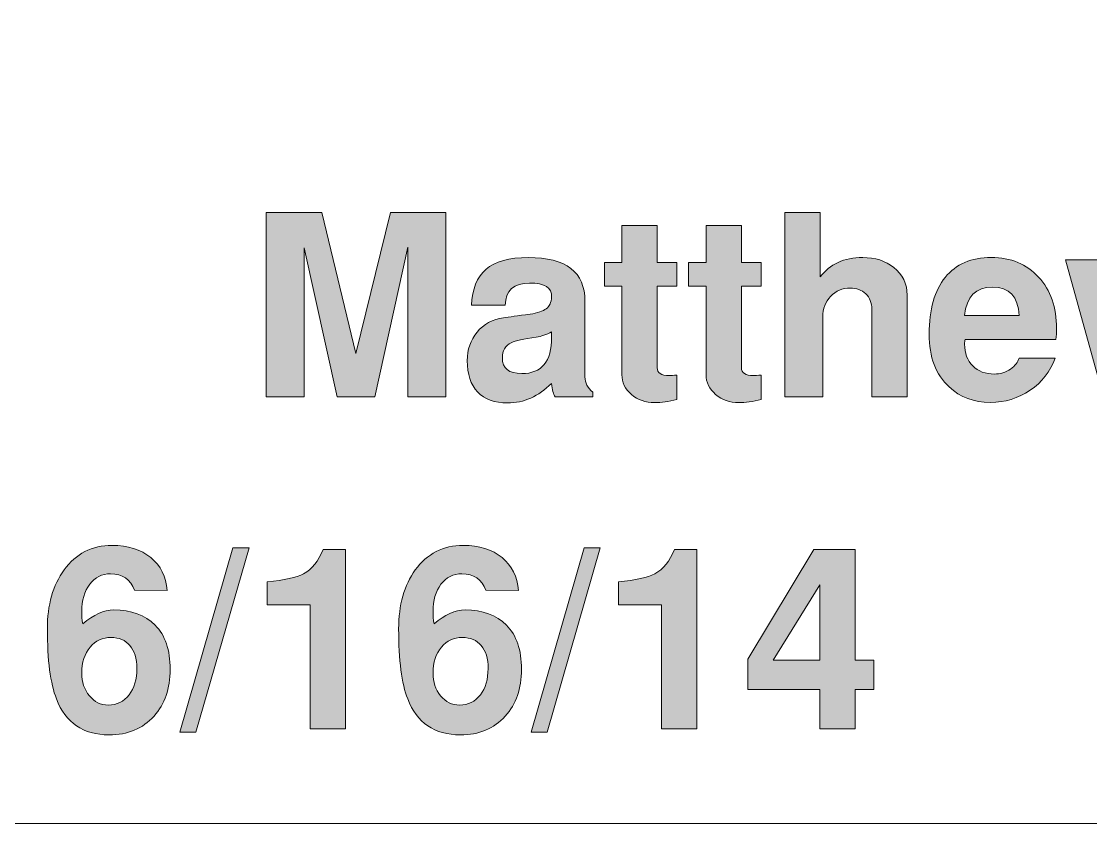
# Model space of a CAD drawing. Header units: inches. Extents: x 0.74 to 7.95, y -5.44 to -0.45.
# Drawn here: x 1.775 to 2.48, y -4.889 to -4.36 of the extents above; entities that cross this region are included whole.
import ezdxf

# ---------------------------------------------------------------- set-up
doc = ezdxf.new("R2010")
doc.units = ezdxf.units.IN
doc.header["$MEASUREMENT"] = 0
doc.layers.add('Layer 1', color=7, linetype='Continuous')

# ---------------------------------------------------------------- blocks, each defined once
blk = doc.blocks.new('block 26')
at = {"layer": 'Layer 1', "true_color": 0xed1f24}
h = blk.add_hatch(color=240, dxfattribs=at)
h.dxf.hatch_style = 2
h.paths.add_polyline_path([(2.0546, -4.60773), (2.0296, -4.60773), (2.0296, -4.50907), (2.00793, -4.60773), (1.98293, -4.60773), (1.96126, -4.50957), (1.96126, -4.60773), (1.93627, -4.60773), (1.93627, -4.48623), (1.97285, -4.48623), (1.99542, -4.57925), (2.01824, -4.48623), (2.0546, -4.48623)])
h = blk.add_hatch(color=240, dxfattribs=at)
h.dxf.hatch_style = 2
edge = h.paths.add_edge_path()
edge.add_spline(control_points=[(2.35893, -4.60773), (2.35893, -4.60773), (2.33559, -4.60773), (2.33559, -4.60773), (2.33559, -4.60773), (2.33559, -4.5501), (2.33559, -4.5501), (2.33559, -4.54576), (2.33426, -4.54233), (2.3316, -4.53983), (2.32893, -4.53732), (2.32553, -4.53606), (2.32142, -4.53606), (2.3162, -4.53606), (2.31187, -4.53788), (2.30843, -4.5415), (2.30499, -4.54512), (2.30326, -4.54966), (2.30326, -4.55511), (2.30326, -4.55511), (2.30326, -4.60773), (2.30326, -4.60773), (2.30326, -4.60773), (2.27826, -4.60773), (2.27826, -4.60773), (2.27826, -4.60773), (2.27826, -4.48623), (2.27826, -4.48623), (2.27826, -4.48623), (2.3016, -4.48623), (2.3016, -4.48623), (2.3016, -4.48623), (2.3016, -4.52873), (2.3016, -4.52873), (2.30793, -4.52018), (2.31726, -4.5159), (2.3296, -4.5159), (2.3377, -4.5159), (2.34454, -4.51807), (2.3501, -4.5224), (2.35598, -4.52707), (2.35893, -4.53318), (2.35893, -4.54073), (2.35893, -4.54073), (2.35893, -4.60773), (2.35893, -4.60773)], knot_values=[0, 0, 0, 0, 1, 1, 1, 2, 2, 2, 3, 3, 3, 4, 4, 4, 5, 5, 5, 6, 6, 6, 7, 7, 7, 8, 8, 8, 9, 9, 9, 10, 10, 10, 11, 11, 11, 12, 12, 12, 13, 13, 13, 14, 14, 14, 15, 15, 15, 15], degree=3, periodic=1)
h = blk.add_hatch(color=240, dxfattribs=at)
h.dxf.hatch_style = 2
edge = h.paths.add_edge_path()
edge.add_spline(control_points=[(2.2071, -4.60956), (2.20165, -4.6109), (2.19671, -4.61157), (2.19227, -4.61157), (2.18637, -4.61157), (2.18132, -4.60976), (2.1771, -4.60615), (2.17287, -4.60254), (2.17076, -4.59823), (2.17076, -4.59323), (2.17076, -4.59323), (2.17076, -4.53474), (2.17076, -4.53474), (2.17076, -4.53474), (2.15927, -4.53474), (2.15927, -4.53474), (2.15927, -4.53474), (2.15927, -4.51923), (2.15927, -4.51923), (2.15927, -4.51923), (2.17076, -4.51923), (2.17076, -4.51923), (2.17076, -4.51923), (2.17076, -4.49473), (2.17076, -4.49473), (2.17076, -4.49473), (2.1941, -4.49473), (2.1941, -4.49473), (2.1941, -4.49473), (2.1941, -4.51923), (2.1941, -4.51923), (2.1941, -4.51923), (2.2071, -4.51923), (2.2071, -4.51923), (2.2071, -4.51923), (2.2071, -4.53474), (2.2071, -4.53474), (2.2071, -4.53474), (2.1941, -4.53474), (2.1941, -4.53474), (2.1941, -4.53474), (2.1941, -4.58857), (2.1941, -4.58857), (2.1941, -4.59201), (2.19671, -4.59374), (2.20193, -4.59374), (2.20315, -4.59362), (2.20487, -4.59351), (2.2071, -4.5934), (2.2071, -4.5934), (2.2071, -4.60956), (2.2071, -4.60956)], knot_values=[0, 0, 0, 0, 1, 1, 1, 2, 2, 2, 3, 3, 3, 4, 4, 4, 5, 5, 5, 6, 6, 6, 7, 7, 7, 8, 8, 8, 9, 9, 9, 10, 10, 10, 11, 11, 11, 12, 12, 12, 13, 13, 13, 14, 14, 14, 15, 15, 15, 16, 16, 16, 17, 17, 17, 17], degree=3, periodic=1)
h = blk.add_hatch(color=240, dxfattribs=at)
h.dxf.hatch_style = 2
edge = h.paths.add_edge_path()
edge.add_spline(control_points=[(2.2626, -4.60956), (2.25715, -4.6109), (2.25221, -4.61157), (2.24777, -4.61157), (2.24188, -4.61157), (2.23682, -4.60976), (2.2326, -4.60615), (2.22837, -4.60254), (2.22626, -4.59823), (2.22626, -4.59323), (2.22626, -4.59323), (2.22626, -4.53474), (2.22626, -4.53474), (2.22626, -4.53474), (2.21477, -4.53474), (2.21477, -4.53474), (2.21477, -4.53474), (2.21477, -4.51923), (2.21477, -4.51923), (2.21477, -4.51923), (2.22626, -4.51923), (2.22626, -4.51923), (2.22626, -4.51923), (2.22626, -4.49473), (2.22626, -4.49473), (2.22626, -4.49473), (2.2496, -4.49473), (2.2496, -4.49473), (2.2496, -4.49473), (2.2496, -4.51923), (2.2496, -4.51923), (2.2496, -4.51923), (2.2626, -4.51923), (2.2626, -4.51923), (2.2626, -4.51923), (2.2626, -4.53474), (2.2626, -4.53474), (2.2626, -4.53474), (2.2496, -4.53474), (2.2496, -4.53474), (2.2496, -4.53474), (2.2496, -4.58857), (2.2496, -4.58857), (2.2496, -4.59201), (2.25221, -4.59374), (2.25743, -4.59374), (2.25865, -4.59362), (2.26038, -4.59351), (2.2626, -4.5934), (2.2626, -4.5934), (2.2626, -4.60956), (2.2626, -4.60956)], knot_values=[0, 0, 0, 0, 1, 1, 1, 2, 2, 2, 3, 3, 3, 4, 4, 4, 5, 5, 5, 6, 6, 6, 7, 7, 7, 8, 8, 8, 9, 9, 9, 10, 10, 10, 11, 11, 11, 12, 12, 12, 13, 13, 13, 14, 14, 14, 15, 15, 15, 16, 16, 16, 17, 17, 17, 17], degree=3, periodic=1)
h = blk.add_hatch(color=240, dxfattribs=at)
h.dxf.hatch_style = 2
edge = h.paths.add_edge_path()
edge.add_spline(control_points=[(2.1516, -4.60773), (2.1516, -4.60773), (2.12677, -4.60773), (2.12677, -4.60773), (2.12566, -4.60596), (2.12482, -4.60301), (2.12427, -4.5989), (2.11571, -4.60746), (2.1061, -4.61174), (2.09543, -4.61174), (2.08676, -4.61174), (2.08015, -4.60931), (2.0756, -4.60449), (2.07104, -4.59965), (2.06877, -4.59279), (2.06877, -4.5839), (2.06877, -4.57657), (2.07094, -4.57029), (2.07527, -4.56507), (2.0796, -4.55985), (2.08544, -4.55668), (2.09277, -4.55557), (2.09621, -4.55512), (2.10204, -4.55435), (2.11027, -4.55324), (2.11515, -4.55246), (2.11869, -4.55126), (2.12085, -4.54965), (2.12302, -4.54804), (2.12421, -4.54546), (2.12444, -4.5419), (2.12477, -4.53579), (2.11993, -4.53274), (2.10993, -4.53274), (2.09949, -4.53274), (2.0941, -4.53762), (2.09377, -4.5474), (2.09377, -4.5474), (2.0716, -4.5474), (2.0716, -4.5474), (2.07204, -4.53674), (2.07524, -4.52882), (2.08118, -4.52365), (2.08712, -4.51849), (2.09644, -4.5159), (2.1091, -4.5159), (2.13399, -4.5159), (2.14644, -4.52551), (2.14644, -4.54473), (2.14644, -4.54473), (2.14644, -4.59456), (2.14644, -4.59456), (2.14644, -4.59846), (2.14815, -4.60185), (2.1516, -4.60474), (2.1516, -4.60474), (2.1516, -4.60773), (2.1516, -4.60773)], knot_values=[0, 0, 0, 0, 1, 1, 1, 2, 2, 2, 3, 3, 3, 4, 4, 4, 5, 5, 5, 6, 6, 6, 7, 7, 7, 8, 8, 8, 9, 9, 9, 10, 10, 10, 11, 11, 11, 12, 12, 12, 13, 13, 13, 14, 14, 14, 15, 15, 15, 16, 16, 16, 17, 17, 17, 18, 18, 18, 19, 19, 19, 19], degree=3, periodic=1)
edge = h.paths.add_edge_path()
edge.add_spline(control_points=[(2.12444, -4.5684), (2.12444, -4.5684), (2.12444, -4.5649), (2.12444, -4.5649), (2.12108, -4.56679), (2.11768, -4.56796), (2.11422, -4.5684), (2.10606, -4.5694), (2.10059, -4.57062), (2.0978, -4.57207), (2.09389, -4.57396), (2.09193, -4.57729), (2.09193, -4.58207), (2.09193, -4.58896), (2.09623, -4.5924), (2.10483, -4.5924), (2.1179, -4.5924), (2.12444, -4.5844), (2.12444, -4.5684)], knot_values=[0, 0, 0, 0, 1, 1, 1, 2, 2, 2, 3, 3, 3, 4, 4, 4, 5, 5, 5, 6, 6, 6, 6], degree=3, periodic=1)
h = blk.add_hatch(color=240, dxfattribs=at)
h.dxf.hatch_style = 2
edge = h.paths.add_edge_path()
edge.add_spline(control_points=[(2.45743, -4.56273), (2.45743, -4.5654), (2.45726, -4.56779), (2.45693, -4.5699), (2.45693, -4.5699), (2.39709, -4.5699), (2.39709, -4.5699), (2.39687, -4.57057), (2.39676, -4.57162), (2.39676, -4.57307), (2.39676, -4.57896), (2.39858, -4.58371), (2.40221, -4.58731), (2.40584, -4.59093), (2.41058, -4.59273), (2.41642, -4.59273), (2.42027, -4.59273), (2.42384, -4.59163), (2.42714, -4.5894), (2.43012, -4.58729), (2.43199, -4.5849), (2.43276, -4.58223), (2.43276, -4.58223), (2.45643, -4.58223), (2.45643, -4.58223), (2.45331, -4.59101), (2.44784, -4.59807), (2.44001, -4.6034), (2.43218, -4.60873), (2.42343, -4.6114), (2.41376, -4.6114), (2.40298, -4.6114), (2.39393, -4.60801), (2.3866, -4.60124), (2.37781, -4.59313), (2.37343, -4.58152), (2.37343, -4.5664), (2.37343, -4.55018), (2.37695, -4.53771), (2.38401, -4.52898), (2.39107, -4.52026), (2.4012, -4.5159), (2.41443, -4.5159), (2.42731, -4.5159), (2.4377, -4.52021), (2.4456, -4.52882), (2.45348, -4.53743), (2.45743, -4.54873), (2.45743, -4.56273)], knot_values=[0, 0, 0, 0, 1, 1, 1, 2, 2, 2, 3, 3, 3, 4, 4, 4, 5, 5, 5, 6, 6, 6, 7, 7, 7, 8, 8, 8, 9, 9, 9, 10, 10, 10, 11, 11, 11, 12, 12, 12, 13, 13, 13, 14, 14, 14, 15, 15, 15, 16, 16, 16, 16], degree=3, periodic=1)
edge = h.paths.add_edge_path()
edge.add_spline(control_points=[(2.43276, -4.55423), (2.43209, -4.54168), (2.42626, -4.5354), (2.41527, -4.5354), (2.40416, -4.5354), (2.398, -4.54168), (2.39676, -4.55423), (2.39676, -4.55423), (2.43276, -4.55423), (2.43276, -4.55423)], knot_values=[0, 0, 0, 0, 1, 1, 1, 2, 2, 2, 3, 3, 3, 3], degree=3, periodic=1)
h = blk.add_hatch(color=240, dxfattribs=at)
h.dxf.hatch_style = 2
h.paths.add_polyline_path([(2.59009, -4.5174), (2.56494, -4.60773), (2.54095, -4.60773), (2.52677, -4.54393), (2.51244, -4.60773), (2.48844, -4.60773), (2.46326, -4.5174), (2.48743, -4.5174), (2.50142, -4.58057), (2.51459, -4.5174), (2.53876, -4.5174), (2.55193, -4.5804), (2.56592, -4.5174)])
at = {"layer": 'Layer 1', "lineweight": 0}
for points in [[(2.0546, -4.60773), (2.0296, -4.60773), (2.0296, -4.50907), (2.00793, -4.60773), (1.98293, -4.60773), (1.96126, -4.50957), (1.96126, -4.60773), (1.93627, -4.60773), (1.93627, -4.48623), (1.97285, -4.48623), (1.99542, -4.57925), (2.01824, -4.48623), (2.0546, -4.48623), (2.0546, -4.60773)], [(2.59009, -4.5174), (2.56494, -4.60773), (2.54095, -4.60773), (2.52677, -4.54393), (2.51244, -4.60773), (2.48844, -4.60773), (2.46326, -4.5174), (2.48743, -4.5174), (2.50142, -4.58057), (2.51459, -4.5174), (2.53876, -4.5174), (2.55193, -4.5804), (2.56592, -4.5174), (2.59009, -4.5174)]]:
    blk.add_lwpolyline(points, dxfattribs=at)
for points, knots in [([(2.35893, -4.60773), (2.35893, -4.60773), (2.33559, -4.60773), (2.33559, -4.60773), (2.33559, -4.60773), (2.33559, -4.5501), (2.33559, -4.5501), (2.33559, -4.54576), (2.33426, -4.54233), (2.3316, -4.53983), (2.32893, -4.53732), (2.32553, -4.53606), (2.32142, -4.53606), (2.3162, -4.53606), (2.31187, -4.53788), (2.30843, -4.5415), (2.30499, -4.54512), (2.30326, -4.54966), (2.30326, -4.55511), (2.30326, -4.55511), (2.30326, -4.60773), (2.30326, -4.60773), (2.30326, -4.60773), (2.27826, -4.60773), (2.27826, -4.60773), (2.27826, -4.60773), (2.27826, -4.48623), (2.27826, -4.48623), (2.27826, -4.48623), (2.3016, -4.48623), (2.3016, -4.48623), (2.3016, -4.48623), (2.3016, -4.52873), (2.3016, -4.52873), (2.30793, -4.52018), (2.31726, -4.5159), (2.3296, -4.5159), (2.3377, -4.5159), (2.34454, -4.51807), (2.3501, -4.5224), (2.35598, -4.52707), (2.35893, -4.53318), (2.35893, -4.54073), (2.35893, -4.54073), (2.35893, -4.60773), (2.35893, -4.60773)], [0, 0, 0, 0, 1, 1, 1, 2, 2, 2, 3, 3, 3, 4, 4, 4, 5, 5, 5, 6, 6, 6, 7, 7, 7, 8, 8, 8, 9, 9, 9, 10, 10, 10, 11, 11, 11, 12, 12, 12, 13, 13, 13, 14, 14, 14, 15, 15, 15, 15]), ([(2.2071, -4.60956), (2.20165, -4.6109), (2.19671, -4.61157), (2.19227, -4.61157), (2.18637, -4.61157), (2.18132, -4.60976), (2.1771, -4.60615), (2.17287, -4.60254), (2.17076, -4.59823), (2.17076, -4.59323), (2.17076, -4.59323), (2.17076, -4.53474), (2.17076, -4.53474), (2.17076, -4.53474), (2.15927, -4.53474), (2.15927, -4.53474), (2.15927, -4.53474), (2.15927, -4.51923), (2.15927, -4.51923), (2.15927, -4.51923), (2.17076, -4.51923), (2.17076, -4.51923), (2.17076, -4.51923), (2.17076, -4.49473), (2.17076, -4.49473), (2.17076, -4.49473), (2.1941, -4.49473), (2.1941, -4.49473), (2.1941, -4.49473), (2.1941, -4.51923), (2.1941, -4.51923), (2.1941, -4.51923), (2.2071, -4.51923), (2.2071, -4.51923), (2.2071, -4.51923), (2.2071, -4.53474), (2.2071, -4.53474), (2.2071, -4.53474), (2.1941, -4.53474), (2.1941, -4.53474), (2.1941, -4.53474), (2.1941, -4.58857), (2.1941, -4.58857), (2.1941, -4.59201), (2.19671, -4.59374), (2.20193, -4.59374), (2.20315, -4.59362), (2.20487, -4.59351), (2.2071, -4.5934), (2.2071, -4.5934), (2.2071, -4.60956), (2.2071, -4.60956)], [0, 0, 0, 0, 1, 1, 1, 2, 2, 2, 3, 3, 3, 4, 4, 4, 5, 5, 5, 6, 6, 6, 7, 7, 7, 8, 8, 8, 9, 9, 9, 10, 10, 10, 11, 11, 11, 12, 12, 12, 13, 13, 13, 14, 14, 14, 15, 15, 15, 16, 16, 16, 17, 17, 17, 17]), ([(2.2626, -4.60956), (2.25715, -4.6109), (2.25221, -4.61157), (2.24777, -4.61157), (2.24188, -4.61157), (2.23682, -4.60976), (2.2326, -4.60615), (2.22837, -4.60254), (2.22626, -4.59823), (2.22626, -4.59323), (2.22626, -4.59323), (2.22626, -4.53474), (2.22626, -4.53474), (2.22626, -4.53474), (2.21477, -4.53474), (2.21477, -4.53474), (2.21477, -4.53474), (2.21477, -4.51923), (2.21477, -4.51923), (2.21477, -4.51923), (2.22626, -4.51923), (2.22626, -4.51923), (2.22626, -4.51923), (2.22626, -4.49473), (2.22626, -4.49473), (2.22626, -4.49473), (2.2496, -4.49473), (2.2496, -4.49473), (2.2496, -4.49473), (2.2496, -4.51923), (2.2496, -4.51923), (2.2496, -4.51923), (2.2626, -4.51923), (2.2626, -4.51923), (2.2626, -4.51923), (2.2626, -4.53474), (2.2626, -4.53474), (2.2626, -4.53474), (2.2496, -4.53474), (2.2496, -4.53474), (2.2496, -4.53474), (2.2496, -4.58857), (2.2496, -4.58857), (2.2496, -4.59201), (2.25221, -4.59374), (2.25743, -4.59374), (2.25865, -4.59362), (2.26038, -4.59351), (2.2626, -4.5934), (2.2626, -4.5934), (2.2626, -4.60956), (2.2626, -4.60956)], [0, 0, 0, 0, 1, 1, 1, 2, 2, 2, 3, 3, 3, 4, 4, 4, 5, 5, 5, 6, 6, 6, 7, 7, 7, 8, 8, 8, 9, 9, 9, 10, 10, 10, 11, 11, 11, 12, 12, 12, 13, 13, 13, 14, 14, 14, 15, 15, 15, 16, 16, 16, 17, 17, 17, 17]), ([(2.1516, -4.60773), (2.1516, -4.60773), (2.12677, -4.60773), (2.12677, -4.60773), (2.12566, -4.60596), (2.12482, -4.60301), (2.12427, -4.5989), (2.11571, -4.60746), (2.1061, -4.61174), (2.09543, -4.61174), (2.08676, -4.61174), (2.08015, -4.60931), (2.0756, -4.60449), (2.07104, -4.59965), (2.06877, -4.59279), (2.06877, -4.5839), (2.06877, -4.57657), (2.07094, -4.57029), (2.07527, -4.56507), (2.0796, -4.55985), (2.08544, -4.55668), (2.09277, -4.55557), (2.09621, -4.55512), (2.10204, -4.55435), (2.11027, -4.55324), (2.11515, -4.55246), (2.11869, -4.55126), (2.12085, -4.54965), (2.12302, -4.54804), (2.12421, -4.54546), (2.12444, -4.5419), (2.12477, -4.53579), (2.11993, -4.53274), (2.10993, -4.53274), (2.09949, -4.53274), (2.0941, -4.53762), (2.09377, -4.5474), (2.09377, -4.5474), (2.0716, -4.5474), (2.0716, -4.5474), (2.07204, -4.53674), (2.07524, -4.52882), (2.08118, -4.52365), (2.08712, -4.51849), (2.09644, -4.5159), (2.1091, -4.5159), (2.13399, -4.5159), (2.14644, -4.52551), (2.14644, -4.54473), (2.14644, -4.54473), (2.14644, -4.59456), (2.14644, -4.59456), (2.14644, -4.59846), (2.14815, -4.60185), (2.1516, -4.60474), (2.1516, -4.60474), (2.1516, -4.60773), (2.1516, -4.60773)], [0, 0, 0, 0, 1, 1, 1, 2, 2, 2, 3, 3, 3, 4, 4, 4, 5, 5, 5, 6, 6, 6, 7, 7, 7, 8, 8, 8, 9, 9, 9, 10, 10, 10, 11, 11, 11, 12, 12, 12, 13, 13, 13, 14, 14, 14, 15, 15, 15, 16, 16, 16, 17, 17, 17, 18, 18, 18, 19, 19, 19, 19]), ([(2.45743, -4.56273), (2.45743, -4.5654), (2.45726, -4.56779), (2.45693, -4.5699), (2.45693, -4.5699), (2.39709, -4.5699), (2.39709, -4.5699), (2.39687, -4.57057), (2.39676, -4.57162), (2.39676, -4.57307), (2.39676, -4.57896), (2.39858, -4.58371), (2.40221, -4.58731), (2.40584, -4.59093), (2.41058, -4.59273), (2.41642, -4.59273), (2.42027, -4.59273), (2.42384, -4.59163), (2.42714, -4.5894), (2.43012, -4.58729), (2.43199, -4.5849), (2.43276, -4.58223), (2.43276, -4.58223), (2.45643, -4.58223), (2.45643, -4.58223), (2.45331, -4.59101), (2.44784, -4.59807), (2.44001, -4.6034), (2.43218, -4.60873), (2.42343, -4.6114), (2.41376, -4.6114), (2.40298, -4.6114), (2.39393, -4.60801), (2.3866, -4.60124), (2.37781, -4.59313), (2.37343, -4.58152), (2.37343, -4.5664), (2.37343, -4.55018), (2.37695, -4.53771), (2.38401, -4.52898), (2.39107, -4.52026), (2.4012, -4.5159), (2.41443, -4.5159), (2.42731, -4.5159), (2.4377, -4.52021), (2.4456, -4.52882), (2.45348, -4.53743), (2.45743, -4.54873), (2.45743, -4.56273)], [0, 0, 0, 0, 1, 1, 1, 2, 2, 2, 3, 3, 3, 4, 4, 4, 5, 5, 5, 6, 6, 6, 7, 7, 7, 8, 8, 8, 9, 9, 9, 10, 10, 10, 11, 11, 11, 12, 12, 12, 13, 13, 13, 14, 14, 14, 15, 15, 15, 16, 16, 16, 16]), ([(2.43276, -4.55423), (2.43209, -4.54168), (2.42626, -4.5354), (2.41527, -4.5354), (2.40416, -4.5354), (2.398, -4.54168), (2.39676, -4.55423), (2.39676, -4.55423), (2.43276, -4.55423), (2.43276, -4.55423)], [0, 0, 0, 0, 1, 1, 1, 2, 2, 2, 3, 3, 3, 3]), ([(2.12444, -4.5684), (2.12444, -4.5684), (2.12444, -4.5649), (2.12444, -4.5649), (2.12108, -4.56679), (2.11768, -4.56796), (2.11422, -4.5684), (2.10606, -4.5694), (2.10059, -4.57062), (2.0978, -4.57207), (2.09389, -4.57396), (2.09193, -4.57729), (2.09193, -4.58207), (2.09193, -4.58896), (2.09623, -4.5924), (2.10483, -4.5924), (2.1179, -4.5924), (2.12444, -4.5844), (2.12444, -4.5684)], [0, 0, 0, 0, 1, 1, 1, 2, 2, 2, 3, 3, 3, 4, 4, 4, 5, 5, 5, 6, 6, 6, 6])]:
    blk.add_open_spline(points, degree=3, knots=knots, dxfattribs=at)
blk = doc.blocks.new('block 24')
at = {"layer": 'Layer 1'}
blk.add_blockref('block 26', (0, 0), dxfattribs=at)
blk = doc.blocks.new('block 29')
at = {"layer": 'Layer 1', "true_color": 0xed1f24}
h = blk.add_hatch(color=240, dxfattribs=at)
h.dxf.hatch_style = 2
edge = h.paths.add_edge_path()
edge.add_spline(control_points=[(1.87288, -4.78737), (1.87288, -4.79993), (1.86932, -4.81021), (1.86221, -4.8182), (1.85476, -4.82643), (1.84488, -4.83054), (1.83255, -4.83054), (1.81554, -4.83054), (1.80399, -4.82265), (1.79788, -4.80687), (1.79388, -4.79665), (1.79188, -4.78126), (1.79188, -4.7607), (1.79188, -4.74493), (1.79555, -4.73198), (1.80288, -4.72187), (1.81066, -4.71109), (1.82121, -4.7057), (1.83454, -4.7057), (1.84498, -4.7057), (1.85349, -4.70836), (1.86005, -4.71366), (1.8666, -4.71897), (1.87021, -4.72621), (1.87088, -4.73537), (1.87088, -4.73537), (1.84938, -4.7352), (1.84938, -4.7352), (1.84671, -4.72799), (1.84143, -4.72437), (1.83354, -4.72437), (1.82787, -4.72437), (1.8233, -4.72668), (1.81979, -4.73129), (1.81629, -4.7359), (1.81454, -4.74193), (1.81454, -4.74937), (1.81454, -4.75193), (1.81477, -4.7546), (1.81521, -4.75737), (1.82232, -4.75126), (1.82916, -4.7482), (1.83571, -4.7482), (1.84726, -4.7482), (1.85635, -4.75154), (1.86296, -4.75821), (1.86957, -4.76487), (1.87288, -4.7746), (1.87288, -4.78737)], knot_values=[0, 0, 0, 0, 1, 1, 1, 2, 2, 2, 3, 3, 3, 4, 4, 4, 5, 5, 5, 6, 6, 6, 7, 7, 7, 8, 8, 8, 9, 9, 9, 10, 10, 10, 11, 11, 11, 12, 12, 12, 13, 13, 13, 14, 14, 14, 15, 15, 15, 16, 16, 16, 16], degree=3, periodic=1)
edge = h.paths.add_edge_path()
edge.add_spline(control_points=[(1.85088, -4.7867), (1.85088, -4.78026), (1.84936, -4.77526), (1.84633, -4.7717), (1.84331, -4.76815), (1.83915, -4.76637), (1.83387, -4.76637), (1.82836, -4.76637), (1.82376, -4.76851), (1.82008, -4.77279), (1.81639, -4.77707), (1.81454, -4.78276), (1.81454, -4.78987), (1.81454, -4.79576), (1.81622, -4.80073), (1.81958, -4.80479), (1.82294, -4.80884), (1.82709, -4.81087), (1.83205, -4.81087), (1.83778, -4.81087), (1.84235, -4.80865), (1.84576, -4.80421), (1.84917, -4.79976), (1.85088, -4.79393), (1.85088, -4.7867)], knot_values=[0, 0, 0, 0, 1, 1, 1, 2, 2, 2, 3, 3, 3, 4, 4, 4, 5, 5, 5, 6, 6, 6, 7, 7, 7, 8, 8, 8, 8], degree=3, periodic=1)
h = blk.add_hatch(color=240, dxfattribs=at)
h.dxf.hatch_style = 2
h.paths.add_polyline_path([(1.92487, -4.70737), (1.88988, -4.82887), (1.8793, -4.82887), (1.9143, -4.70737)])
h = blk.add_hatch(color=240, dxfattribs=at)
h.dxf.hatch_style = 2
edge = h.paths.add_edge_path()
edge.add_spline(control_points=[(1.98854, -4.82654), (1.98854, -4.82654), (1.96521, -4.82654), (1.96521, -4.82654), (1.96521, -4.82654), (1.96521, -4.74487), (1.96521, -4.74487), (1.96521, -4.74487), (1.93688, -4.74487), (1.93688, -4.74487), (1.93688, -4.74487), (1.93688, -4.7297), (1.93688, -4.7297), (1.94809, -4.7286), (1.9561, -4.72681), (1.96088, -4.72437), (1.96643, -4.72137), (1.97071, -4.71604), (1.97371, -4.70837), (1.97371, -4.70837), (1.98854, -4.70837), (1.98854, -4.70837), (1.98854, -4.70837), (1.98854, -4.82654), (1.98854, -4.82654)], knot_values=[0, 0, 0, 0, 1, 1, 1, 2, 2, 2, 3, 3, 3, 4, 4, 4, 5, 5, 5, 6, 6, 6, 7, 7, 7, 8, 8, 8, 8], degree=3, periodic=1)
h = blk.add_hatch(color=240, dxfattribs=at)
h.dxf.hatch_style = 2
edge = h.paths.add_edge_path()
edge.add_spline(control_points=[(2.10455, -4.78737), (2.10455, -4.79993), (2.10099, -4.81021), (2.09388, -4.8182), (2.08643, -4.82643), (2.07654, -4.83054), (2.06422, -4.83054), (2.04721, -4.83054), (2.03566, -4.82265), (2.02955, -4.80687), (2.02555, -4.79665), (2.02355, -4.78126), (2.02355, -4.7607), (2.02355, -4.74493), (2.02721, -4.73198), (2.03455, -4.72187), (2.04232, -4.71109), (2.05288, -4.7057), (2.06621, -4.7057), (2.07665, -4.7057), (2.08516, -4.70836), (2.09172, -4.71366), (2.09827, -4.71897), (2.10188, -4.72621), (2.10255, -4.73537), (2.10255, -4.73537), (2.08105, -4.7352), (2.08105, -4.7352), (2.07838, -4.72799), (2.0731, -4.72437), (2.06521, -4.72437), (2.05954, -4.72437), (2.05497, -4.72668), (2.05146, -4.73129), (2.04796, -4.7359), (2.04621, -4.74193), (2.04621, -4.74937), (2.04621, -4.75193), (2.04643, -4.7546), (2.04688, -4.75737), (2.05399, -4.75126), (2.06082, -4.7482), (2.06738, -4.7482), (2.07893, -4.7482), (2.08802, -4.75154), (2.09463, -4.75821), (2.10124, -4.76487), (2.10455, -4.7746), (2.10455, -4.78737)], knot_values=[0, 0, 0, 0, 1, 1, 1, 2, 2, 2, 3, 3, 3, 4, 4, 4, 5, 5, 5, 6, 6, 6, 7, 7, 7, 8, 8, 8, 9, 9, 9, 10, 10, 10, 11, 11, 11, 12, 12, 12, 13, 13, 13, 14, 14, 14, 15, 15, 15, 16, 16, 16, 16], degree=3, periodic=1)
edge = h.paths.add_edge_path()
edge.add_spline(control_points=[(2.08255, -4.7867), (2.08255, -4.78026), (2.08103, -4.77526), (2.078, -4.7717), (2.07498, -4.76815), (2.07082, -4.76637), (2.06554, -4.76637), (2.06003, -4.76637), (2.05543, -4.76851), (2.05174, -4.77279), (2.04806, -4.77707), (2.04621, -4.78276), (2.04621, -4.78987), (2.04621, -4.79576), (2.04789, -4.80073), (2.05125, -4.80479), (2.05461, -4.80884), (2.05876, -4.81087), (2.06372, -4.81087), (2.06944, -4.81087), (2.07402, -4.80865), (2.07743, -4.80421), (2.08084, -4.79976), (2.08255, -4.79393), (2.08255, -4.7867)], knot_values=[0, 0, 0, 0, 1, 1, 1, 2, 2, 2, 3, 3, 3, 4, 4, 4, 5, 5, 5, 6, 6, 6, 7, 7, 7, 8, 8, 8, 8], degree=3, periodic=1)
h = blk.add_hatch(color=240, dxfattribs=at)
h.dxf.hatch_style = 2
h.paths.add_polyline_path([(2.15654, -4.70737), (2.12155, -4.82887), (2.11097, -4.82887), (2.14597, -4.70737)])
h = blk.add_hatch(color=240, dxfattribs=at)
h.dxf.hatch_style = 2
edge = h.paths.add_edge_path()
edge.add_spline(control_points=[(2.22021, -4.82654), (2.22021, -4.82654), (2.19688, -4.82654), (2.19688, -4.82654), (2.19688, -4.82654), (2.19688, -4.74487), (2.19688, -4.74487), (2.19688, -4.74487), (2.16855, -4.74487), (2.16855, -4.74487), (2.16855, -4.74487), (2.16855, -4.7297), (2.16855, -4.7297), (2.17976, -4.7286), (2.18776, -4.72681), (2.19255, -4.72437), (2.1981, -4.72137), (2.20238, -4.71604), (2.20538, -4.70837), (2.20538, -4.70837), (2.22021, -4.70837), (2.22021, -4.70837), (2.22021, -4.70837), (2.22021, -4.82654), (2.22021, -4.82654)], knot_values=[0, 0, 0, 0, 1, 1, 1, 2, 2, 2, 3, 3, 3, 4, 4, 4, 5, 5, 5, 6, 6, 6, 7, 7, 7, 8, 8, 8, 8], degree=3, periodic=1)
h = blk.add_hatch(color=240, dxfattribs=at)
h.dxf.hatch_style = 2
h.paths.add_polyline_path([(2.33687, -4.80054), (2.32454, -4.80054), (2.32454, -4.82654), (2.30121, -4.82654), (2.30121, -4.80054), (2.25387, -4.80054), (2.25387, -4.78071), (2.29738, -4.70837), (2.32454, -4.70837), (2.32454, -4.7812), (2.33687, -4.7812)])
h.paths.add_polyline_path([(2.30121, -4.7812), (2.30121, -4.73174), (2.27049, -4.7812)])
at = {"layer": 'Layer 1', "lineweight": 0}
for points in [[(1.92487, -4.70737), (1.88988, -4.82887), (1.8793, -4.82887), (1.9143, -4.70737), (1.92487, -4.70737)], [(2.15654, -4.70737), (2.12155, -4.82887), (2.11097, -4.82887), (2.14597, -4.70737), (2.15654, -4.70737)], [(2.33687, -4.80054), (2.32454, -4.80054), (2.32454, -4.82654), (2.30121, -4.82654), (2.30121, -4.80054), (2.25387, -4.80054), (2.25387, -4.78071), (2.29738, -4.70837), (2.32454, -4.70837), (2.32454, -4.7812), (2.33687, -4.7812), (2.33687, -4.80054)], [(2.30121, -4.7812), (2.30121, -4.73174), (2.27049, -4.7812), (2.30121, -4.7812)]]:
    blk.add_lwpolyline(points, dxfattribs=at)
for points, knots in [([(1.87288, -4.78737), (1.87288, -4.79993), (1.86932, -4.81021), (1.86221, -4.8182), (1.85476, -4.82643), (1.84488, -4.83054), (1.83255, -4.83054), (1.81554, -4.83054), (1.80399, -4.82265), (1.79788, -4.80687), (1.79388, -4.79665), (1.79188, -4.78126), (1.79188, -4.7607), (1.79188, -4.74493), (1.79555, -4.73198), (1.80288, -4.72187), (1.81066, -4.71109), (1.82121, -4.7057), (1.83454, -4.7057), (1.84498, -4.7057), (1.85349, -4.70836), (1.86005, -4.71366), (1.8666, -4.71897), (1.87021, -4.72621), (1.87088, -4.73537), (1.87088, -4.73537), (1.84938, -4.7352), (1.84938, -4.7352), (1.84671, -4.72799), (1.84143, -4.72437), (1.83354, -4.72437), (1.82787, -4.72437), (1.8233, -4.72668), (1.81979, -4.73129), (1.81629, -4.7359), (1.81454, -4.74193), (1.81454, -4.74937), (1.81454, -4.75193), (1.81477, -4.7546), (1.81521, -4.75737), (1.82232, -4.75126), (1.82916, -4.7482), (1.83571, -4.7482), (1.84726, -4.7482), (1.85635, -4.75154), (1.86296, -4.75821), (1.86957, -4.76487), (1.87288, -4.7746), (1.87288, -4.78737)], [0, 0, 0, 0, 1, 1, 1, 2, 2, 2, 3, 3, 3, 4, 4, 4, 5, 5, 5, 6, 6, 6, 7, 7, 7, 8, 8, 8, 9, 9, 9, 10, 10, 10, 11, 11, 11, 12, 12, 12, 13, 13, 13, 14, 14, 14, 15, 15, 15, 16, 16, 16, 16]), ([(1.98854, -4.82654), (1.98854, -4.82654), (1.96521, -4.82654), (1.96521, -4.82654), (1.96521, -4.82654), (1.96521, -4.74487), (1.96521, -4.74487), (1.96521, -4.74487), (1.93688, -4.74487), (1.93688, -4.74487), (1.93688, -4.74487), (1.93688, -4.7297), (1.93688, -4.7297), (1.94809, -4.7286), (1.9561, -4.72681), (1.96088, -4.72437), (1.96643, -4.72137), (1.97071, -4.71604), (1.97371, -4.70837), (1.97371, -4.70837), (1.98854, -4.70837), (1.98854, -4.70837), (1.98854, -4.70837), (1.98854, -4.82654), (1.98854, -4.82654)], [0, 0, 0, 0, 1, 1, 1, 2, 2, 2, 3, 3, 3, 4, 4, 4, 5, 5, 5, 6, 6, 6, 7, 7, 7, 8, 8, 8, 8]), ([(2.10455, -4.78737), (2.10455, -4.79993), (2.10099, -4.81021), (2.09388, -4.8182), (2.08643, -4.82643), (2.07654, -4.83054), (2.06422, -4.83054), (2.04721, -4.83054), (2.03566, -4.82265), (2.02955, -4.80687), (2.02555, -4.79665), (2.02355, -4.78126), (2.02355, -4.7607), (2.02355, -4.74493), (2.02721, -4.73198), (2.03455, -4.72187), (2.04232, -4.71109), (2.05288, -4.7057), (2.06621, -4.7057), (2.07665, -4.7057), (2.08516, -4.70836), (2.09172, -4.71366), (2.09827, -4.71897), (2.10188, -4.72621), (2.10255, -4.73537), (2.10255, -4.73537), (2.08105, -4.7352), (2.08105, -4.7352), (2.07838, -4.72799), (2.0731, -4.72437), (2.06521, -4.72437), (2.05954, -4.72437), (2.05497, -4.72668), (2.05146, -4.73129), (2.04796, -4.7359), (2.04621, -4.74193), (2.04621, -4.74937), (2.04621, -4.75193), (2.04643, -4.7546), (2.04688, -4.75737), (2.05399, -4.75126), (2.06082, -4.7482), (2.06738, -4.7482), (2.07893, -4.7482), (2.08802, -4.75154), (2.09463, -4.75821), (2.10124, -4.76487), (2.10455, -4.7746), (2.10455, -4.78737)], [0, 0, 0, 0, 1, 1, 1, 2, 2, 2, 3, 3, 3, 4, 4, 4, 5, 5, 5, 6, 6, 6, 7, 7, 7, 8, 8, 8, 9, 9, 9, 10, 10, 10, 11, 11, 11, 12, 12, 12, 13, 13, 13, 14, 14, 14, 15, 15, 15, 16, 16, 16, 16]), ([(2.22021, -4.82654), (2.22021, -4.82654), (2.19688, -4.82654), (2.19688, -4.82654), (2.19688, -4.82654), (2.19688, -4.74487), (2.19688, -4.74487), (2.19688, -4.74487), (2.16855, -4.74487), (2.16855, -4.74487), (2.16855, -4.74487), (2.16855, -4.7297), (2.16855, -4.7297), (2.17976, -4.7286), (2.18776, -4.72681), (2.19255, -4.72437), (2.1981, -4.72137), (2.20238, -4.71604), (2.20538, -4.70837), (2.20538, -4.70837), (2.22021, -4.70837), (2.22021, -4.70837), (2.22021, -4.70837), (2.22021, -4.82654), (2.22021, -4.82654)], [0, 0, 0, 0, 1, 1, 1, 2, 2, 2, 3, 3, 3, 4, 4, 4, 5, 5, 5, 6, 6, 6, 7, 7, 7, 8, 8, 8, 8]), ([(1.85088, -4.7867), (1.85088, -4.78026), (1.84936, -4.77526), (1.84633, -4.7717), (1.84331, -4.76815), (1.83915, -4.76637), (1.83387, -4.76637), (1.82836, -4.76637), (1.82376, -4.76851), (1.82008, -4.77279), (1.81639, -4.77707), (1.81454, -4.78276), (1.81454, -4.78987), (1.81454, -4.79576), (1.81622, -4.80073), (1.81958, -4.80479), (1.82294, -4.80884), (1.82709, -4.81087), (1.83205, -4.81087), (1.83778, -4.81087), (1.84235, -4.80865), (1.84576, -4.80421), (1.84917, -4.79976), (1.85088, -4.79393), (1.85088, -4.7867)], [0, 0, 0, 0, 1, 1, 1, 2, 2, 2, 3, 3, 3, 4, 4, 4, 5, 5, 5, 6, 6, 6, 7, 7, 7, 8, 8, 8, 8]), ([(2.08255, -4.7867), (2.08255, -4.78026), (2.08103, -4.77526), (2.078, -4.7717), (2.07498, -4.76815), (2.07082, -4.76637), (2.06554, -4.76637), (2.06003, -4.76637), (2.05543, -4.76851), (2.05174, -4.77279), (2.04806, -4.77707), (2.04621, -4.78276), (2.04621, -4.78987), (2.04621, -4.79576), (2.04789, -4.80073), (2.05125, -4.80479), (2.05461, -4.80884), (2.05876, -4.81087), (2.06372, -4.81087), (2.06944, -4.81087), (2.07402, -4.80865), (2.07743, -4.80421), (2.08084, -4.79976), (2.08255, -4.79393), (2.08255, -4.7867)], [0, 0, 0, 0, 1, 1, 1, 2, 2, 2, 3, 3, 3, 4, 4, 4, 5, 5, 5, 6, 6, 6, 7, 7, 7, 8, 8, 8, 8])]:
    blk.add_open_spline(points, degree=3, knots=knots, dxfattribs=at)
blk = doc.blocks.new('block 27')
at = {"layer": 'Layer 1'}
blk.add_blockref('block 29', (0, 0), dxfattribs=at)
blk = doc.blocks.new('block 23')
at = {"layer": 'Layer 1'}
for name in ['block 24', 'block 27']:
    blk.add_blockref(name, (0, 0), dxfattribs=at)
blk = doc.blocks.new('block 2')
at = {"layer": 'Layer 1', "color": 250, "lineweight": 5, "true_color": 0x221f1f}
blk.add_lwpolyline([(4.08813, -4.88904), (0.744, -4.88904), (0.744, -0.45154), (4.08813, -0.45154), (4.08813, -4.88904)], dxfattribs=at)
at = {"layer": 'Layer 1'}
blk.add_blockref('block 23', (0, 0), dxfattribs=at)

msp = doc.modelspace()

# ---------------------------------------------------------------- block references
at = {"layer": 'Layer 1'}
msp.add_blockref('block 2', (0, 0), dxfattribs=at)

doc.saveas('drawing.dxf')
